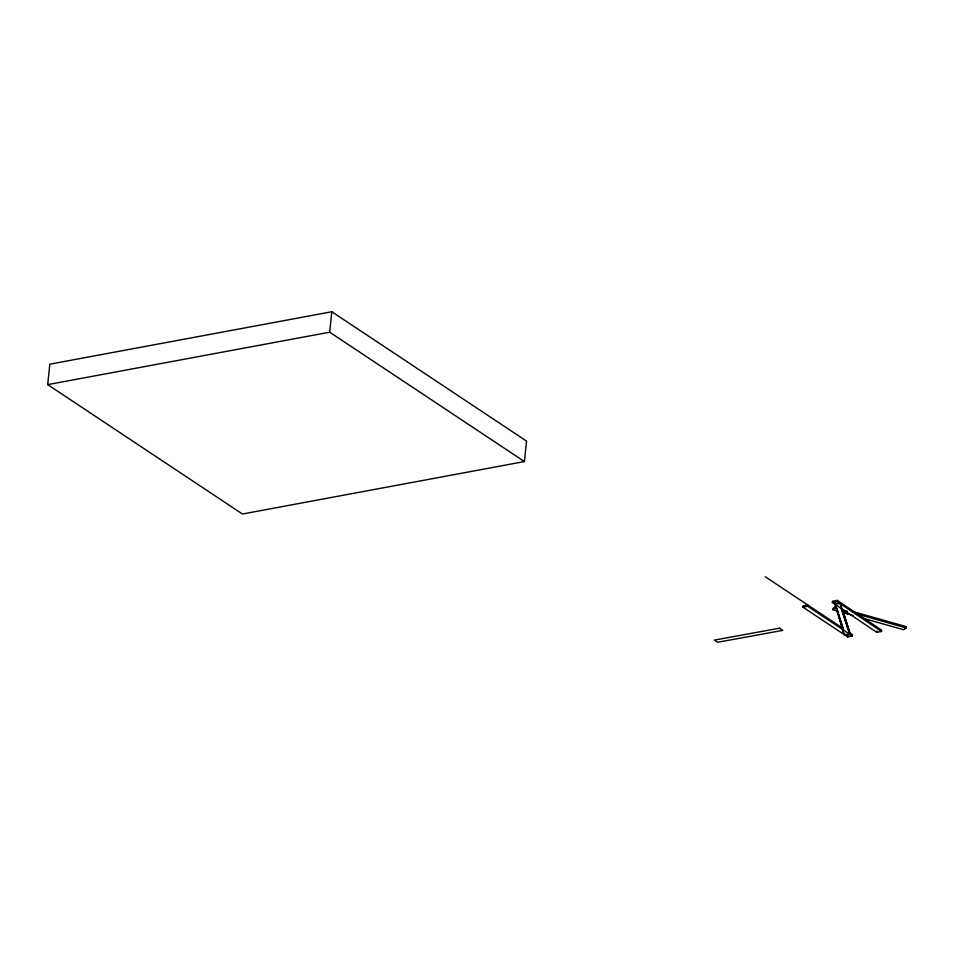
<?xml version="1.0" encoding="UTF-8"?>
<svg xmlns="http://www.w3.org/2000/svg" width="954" height="954" viewBox="0 0 954 954"><rect width="100%" height="100%" fill="white"/><g stroke="black" fill="none" stroke-linecap="round" stroke-linejoin="round"><path stroke-width="1.43" d="M47.7 384.629L49.846 364.178L331.825 311.743L526.56 441.118L524.414 461.569L242.435 514.003L47.7 384.629L329.679 332.195L524.414 461.569M329.679 332.195L331.825 311.743M852.447 636.02L847.701 636.902L802.91 607.149L803.053 605.885L807.788 605.015L807.656 606.267L852.447 636.02L852.578 634.768L849.811 632.931L841.881 608.604M832.365 602.499L832.496 601.247L837.254 600.376L881.663 630.2L881.532 631.465L876.774 632.335L832.365 602.499L837.123 601.64L881.532 631.465M832.83 609.713L832.961 608.461L835.489 606.625L835.358 607.877L832.83 609.713L836.658 610.798M837.123 601.64L837.254 600.376M840.51 602.606L841.309 608.509L849.787 634.732L844.051 634.41L834.965 602.904L844.051 634.41M847.701 636.902L847.832 635.65M876.774 632.335L876.917 631.071M862.857 618.216L903.641 629.747L906.169 627.923L906.3 626.659L852.482 611.431M849.68 634.195L849.811 632.931M904.619 627.887L906.3 626.659M836.789 611.633L837.934 611.156M802.91 607.149L807.656 606.267M847.319 611.264L841.595 609.654L847.379 613.827M857.336 614.102L906.169 627.923M843.336 612.683L853.007 615.425M765.239 576.741L843.276 628.591M841.309 608.509L849.919 633.468L842.62 609.523M842.835 627.243L835.811 605.683L842.931 629.032M843.133 629.843L834.643 603.548L840.379 603.87L849.919 633.468M779.525 628.197L714.415 640.086L717.658 642.257L782.781 630.379L779.525 628.197"/></g></svg>
